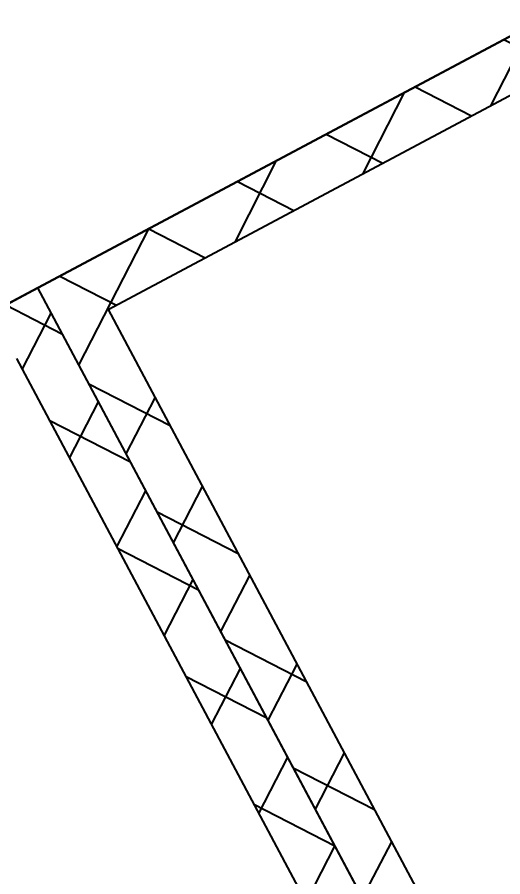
# Model space of a CAD drawing. Extents: x 5370511 to 5386565, y 1010429 to 1053793.
# Drawn here: x 5379987.704 to 5379989.571, y 1040737.126 to 1040740.427 of the extents above; entities that cross this region are included whole.
import ezdxf
from ezdxf import colors
from ezdxf.entities.mleader import LeaderData, LeaderLine
from ezdxf.math import Vec2, Vec3

# ---------------------------------------------------------------- set-up
doc = ezdxf.new("R2010")
doc.units = 0
doc.layers.get('0').update_dxf_attribs({"linetype": 'CONTINUOUS'})
doc.layers.add('ЭС (тонкий)', color=7, linetype='CONTINUOUS', lineweight=25)
doc.layers.add('ЭС сети', color=1, linetype='CONTINUOUS', lineweight=50)
doc.styles.add('ГОСТ_НИПИ', font='gost_nipi.shx', dxfattribs={"oblique": 15})

# ---------------------------------------------------------------- blocks, each defined once
blk = doc.blocks.new('*U645')
at = {"layer": 'ЭС (тонкий)', "transparency": 33554687}
h = blk.add_hatch(dxfattribs=at)
h.set_pattern_fill('ANSI37', color=253, angle=79.77202800376043)
h.set_pattern_definition([(124.7720280037604, (389.8221076882319, -736.7669303502602), (-2.608033060492139, -1.810742542544358), []), (214.7720280037603, (389.8221076882319, -736.7669303502602), (1.810742542544358, -2.608033060492139), [])])
h.paths.add_polyline_path([(222.3977735015176, -46.04235934410394), (262.3977735015212, -46.04235934396388), (262.3977735015285, -48.0423593439657), (222.3977735015285, -48.04235934410394)])
h.paths.add_polyline_path([(271.397773499664, -48.04235934393296), (273.3977734996622, -48.04235934392568), (273.3977734998332, -97.04235934392568), (271.397773499835, -97.04235934393296)], flags=17)
h.paths.add_polyline_path([(211.3977735035658, -99.04235934414396), (351.3977734914586, -99.04235934365465), (411.3977734877333, -99.04235934345274), (411.3977734877242, -96.12499739853706), (409.3977734877242, -96.12499739854252), (409.397773487726, -97.0423593434582), (351.3977734914513, -97.04235934365647), (351.3977734912803, -48.04235934365647), (409.397773487555, -48.04235934252506), (409.3977734877242, -96.58367837006813), (411.3977734877242, -96.12499739853706), (411.3977734875514, -46.0423593425196), (298.164321817512, -46.04235934383837), (298.1643218175211, -48.04235934384201), (349.3977734912785, -48.04235934366193), (349.3977734914531, -97.0423593427306), (213.3977735035567, -97.04235934413668), (213.3977735033893, -48.04235934320536), (280.1643218193838, -48.04235934297617), (280.1643218193783, -46.04235934390385), (211.397773503382, -46.042359343209)])
h.paths.add_polyline_path([(401.1258575833069, -46.04235934348367), (360.3977734894104, -46.04235934362737), (360.3977734894213, -48.04235934362373), (401.1258575833087, -48.04235934348549)])
h = blk.add_hatch(dxfattribs=at)
h.set_pattern_fill('ANSI37', color=253, angle=79.77202800376043)
h.set_pattern_definition([(124.7720280037604, (-858.270248284183, 1107.706243992727), (-2.608033060492139, -1.810742542544358), []), (214.7720280037604, (-858.270248284183, 1107.706243992727), (1.810742542544358, -2.608033060492139), [])])
h.paths.add_polyline_path([(249.9257382694811, -152.0404310978874), (249.9455592679003, -150.0404310978863), (269.8373475850601, -150.0416634402352), (269.8373475850601, -150.0423593426069), (289.8373475850592, -150.0423593426078), (376.0178459597444, -150.048241387879), (376.0178459597498, -152.0482427959166)])
h.paths.add_polyline_path([(211.3977735042188, -152.0423593441421), (211.3977735035676, -99.04235934414578), (351.3977734914604, -99.04235934365647), (411.3977734877387, -99.04235934345274), (411.3977734879206, -152.0423593434527), (394.0178459602946, -152.0462621572126), (394.0376669563082, -150.0462623999492), (409.3977734879134, -150.0423593434582), (409.3977734877442, -101.04235934346), (351.3977734914713, -101.042359342727), (213.3977735035749, -101.0423593432054), (213.3977735037167, -142.042359343028), (213.2944953937429, -142.042359343028), (213.2944953937429, -150.042359343028), (231.925738271337, -150.042359343028), (231.9257382713424, -152.0423593450089)])
at = {"layer": 'ЭС (тонкий)', "color": 253, "transparency": 33554687}
for p, q in [((211.3977735033857, -46.042359343209), (211.3977735035676, -99.04235934414578)), ((213.3977735035621, -97.04235934413668), (213.397773503393, -48.04235934320536)), ((213.3977735035621, -97.04235934413668), (271.3977734998386, -97.04235934393296)), ((351.3977734914604, -99.04235934365647), (211.3977735035676, -99.04235934414578)), ((211.3977735152785, -152.0426377578008), (211.3977735146273, -99.04263775780447)), ((213.3977735035749, -101.0423593432054), (351.3977734914713, -101.042359342727))]:
    blk.add_line(p, q, dxfattribs=at)
for points in [[(246.1623667599586, -38.54376613982072), (262.4020632271665, -46.04442335458384), (272.4020632189593, -46.04482804725899), (272.3999183477961, -99.04482800385972), (211.3999183977382, -99.04235937853969), (211.4020632689014, -46.04235942193895), (222.4020632599083, -46.04280458388143), (238.6423667661099, -38.54346181092819)], [(394.0177733770349, -152.0497498327802), (411.3977733627787, -152.0504531886488), (411.399918233971, -99.0504532320499), (211.3999183977382, -99.04235937853969), (211.397773526546, -152.0423593351386), (231.9177735097426, -152.0431897645083), (248.1574699769506, -159.5438469792714)]]:
    blk.add_lwpolyline(points, dxfattribs=at)
blk = doc.blocks.new('_None')

msp = doc.modelspace()

# ---------------------------------------------------------------- block references
at = {"layer": 'ЭС сети', "color": 1, "lineweight": 15, "xscale": 0.09999999999999999, "yscale": 0.09999999999999999, "zscale": 0.09999999999999999, "rotation": 298.0491553101125}
msp.add_blockref('*U645', (5379986.584096273, 1040762.701537619), dxfattribs=at)

# ---------------------------------------------------------------- next in the draw order: leaders
ml = msp.add_multileader_mtext('Standard')
ml.set_content('{\\Fgost_ful|c204;\\H1.00002x;2-х ярусная балка \\Pкабельной эстакады\\P\\f@Batang|b0|i0|c204|p18;\\H0.99998x;\\Q0;□\\fMS Shell Dlg 2|b0|i0|c204|p0;\\H0.70833x;\\Q15; \\Fgost_ful|c204;\\H1.4118x;140х140х5}', color=256, style='ГОСТ_НИПИ')
ml.set_leader_properties()
ml.set_arrow_properties(name='NONE')
ml.build(insert=Vec2(0, 0))
ml.multileader.update_dxf_attribs({"text_left_attachment_type": 6, "text_right_attachment_type": 6, "dogleg_length": 0.36})
ctx = ml.context
ctx.base_point, ctx.char_height, ctx.landing_gap_size, ctx.plane_origin, ctx.plane_x_axis, ctx.plane_y_axis = Vec3(5380004.251443097, 1040770.189755749), 3, 0.5, Vec3(5379868.405246147, 1040806.268258186), Vec3(0.4702288900906857, -0.8825444979852755), Vec3(0.8825444979852755, 0.4702288900906857)
ctx.left_attachment, ctx.right_attachment, ctx.text_align_type = 6, 6, 1
notes = []
notes.append((ctx, [(0, (1, 1, 0), (5380004.082160697, 1040770.507471768), (0.4702288900906856, -0.8825444979852755), 0.36, [(2, [(5379979.142594306, 1040776.668047878), (5380000.367819382, 1040797.257666553), (5380044.410585798, 1040779.731318544)], 0, [])])]))
ctx.mtext.insert, ctx.mtext.text_direction, ctx.mtext.rotation, ctx.mtext.alignment, ctx.mtext.flow_direction = Vec3(5380015.287609178, 1040757.132507234), Vec3(0.4702288900906857, -0.8825444979852755), 5.201939092949404, 2, 5
for ctx, leaders in notes:
    for number, flags, end, landing, length, lines in leaders:
        leader = LeaderData()
        leader.index, (leader.has_last_leader_line, leader.has_dogleg_vector, leader.attachment_direction) = number, flags
        leader.last_leader_point, leader.dogleg_vector, leader.dogleg_length = Vec3(end), Vec3(landing), length
        for number, points, colour, breaks in lines:
            line = LeaderLine()
            line.index, line.vertices, line.color, line.breaks = number, Vec3.list(points), colors.encode_raw_color(colour), breaks
            leader.lines.append(line)
        ctx.leaders.append(leader)

doc.saveas('drawing.dxf')
